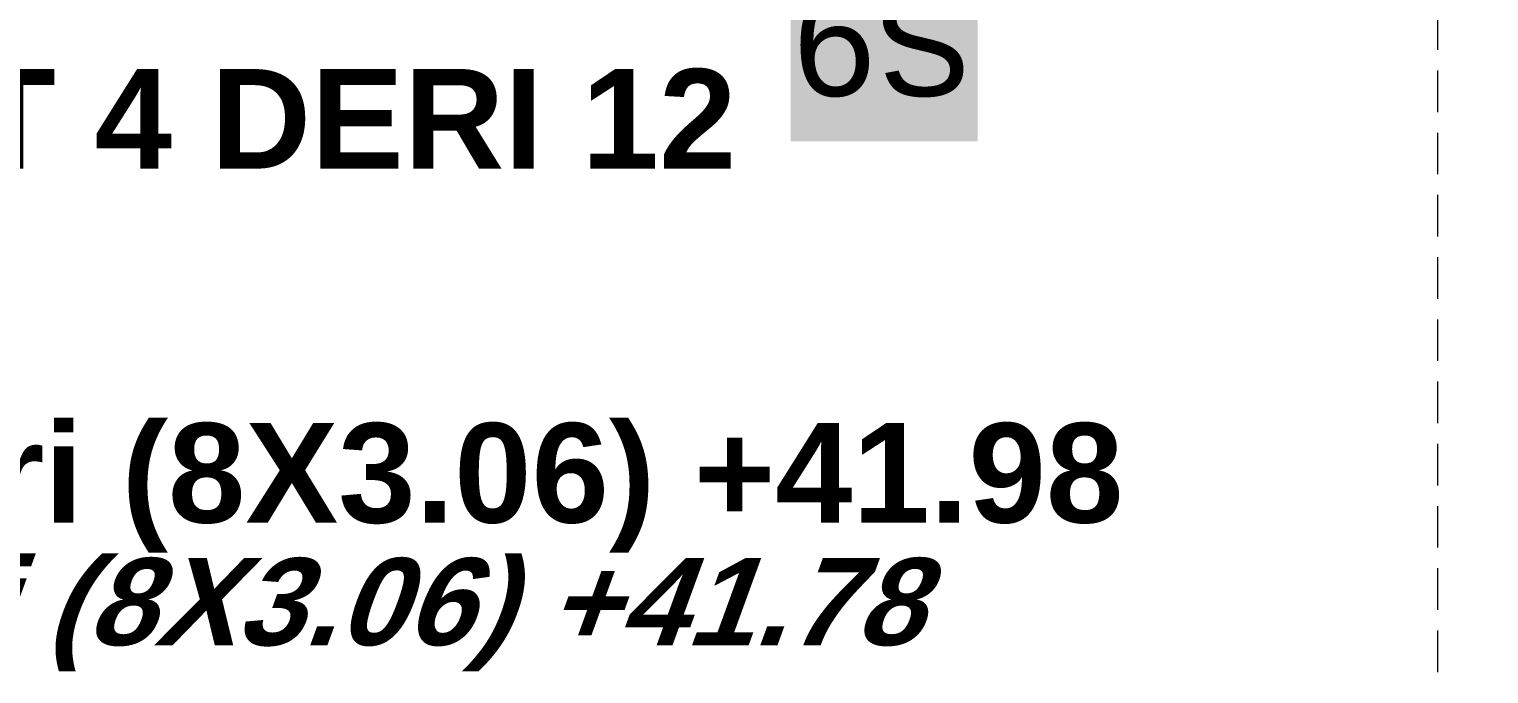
# Model space of a CAD drawing. Header units: centimetres. Extents: x 92587 to 105438, y -55119 to -48334.
# Drawn here: x 95732 to 95951.8, y -52767 to -52669.9 of the extents above; entities that cross this region are included whole.
import ezdxf
from ezdxf.enums import TextEntityAlignment as Align

# ---------------------------------------------------------------- set-up
doc = ezdxf.new("R2010")
doc.units = ezdxf.units.CM
doc.header["$LTSCALE"] = 50
doc.header["$MEASUREMENT"] = 0
doc.linetypes.add('CACHE', pattern=[0.375, 0.25, -0.125])
doc.layers.add('BETON SUP TRAME', color=4, linetype='CACHE', lineweight=5)
doc.layers.add('HYPALON', color=7, linetype='Continuous', true_color=0xffaa00)
doc.layers.add('NIVEAU', color=170, linetype='Continuous')
doc.styles.add('Arial', font='arialbd.ttf', dxfattribs={"height": 12.5})
doc.styles.add('RS_TEXT_1.50', font='arial.ttf', dxfattribs={"height": 12.5})
doc.styles.add('style2', font='arialbd.ttf', dxfattribs={"height": 20})

msp = doc.modelspace()

# ---------------------------------------------------------------- hatches: boundary and pattern name
at = {"layer": 'HYPALON', "linetype": 'Continuous', "lineweight": 0, "true_color": 0xed1f24}
msp.add_hatch(color=240, dxfattribs=at).paths.add_polyline_path([(95874.83236207985, -52686.79605130992), (95846.69481307657, -52686.79605130992), (95846.69481307657, -52656.83168122227), (95874.83236207985, -52656.83168122227)])

# ---------------------------------------------------------------- linework, layer by layer
at = {"layer": 'BETON SUP TRAME', "lineweight": 5, "ltscale": 0.5}
msp.add_lwpolyline([(95944.1108184245, -54122.36231078778), (96014.1108184245, -54122.36231078778), (96014.1108184245, -52057.36231750347), (95944.1108184245, -52057.36231750347)], close=True, dxfattribs=at)

# ---------------------------------------------------------------- texts
at = {"layer": 'HYPALON', "color": 7, "insert": (95860.76358757823, -52671.81386626609), "char_height": 16, "width": 185.0559961771141, "attachment_point": 5, "rotation": 179.9999999997994, "style": 'RS_TEXT_1.50'}
msp.add_mtext('S9', dxfattribs=at)
at = {"layer": 'NIVEAU', "style": 'style2'}
for s, p in [('BAZA PREJ KATIT 4 DERI 12', (95694.13871367587, -52683.37810107392)), ('Niv. sup. brut +17.50 deri (8X3.06) +41.98', (95694.13871367587, -52738.5941689724))]:
    msp.add_text(s, height=15, dxfattribs=at).set_placement(p, align=Align.MIDDLE)
at = {"layer": 'NIVEAU', "style": 'Arial', "oblique": 20}
msp.add_text('Niv. inf. brut +17.30 deri (8X3.06) +41.78', height=13.125, dxfattribs=at).set_placement((95694.13871367587, -52757.76411357117), align=Align.MIDDLE)

doc.saveas('drawing.dxf')
